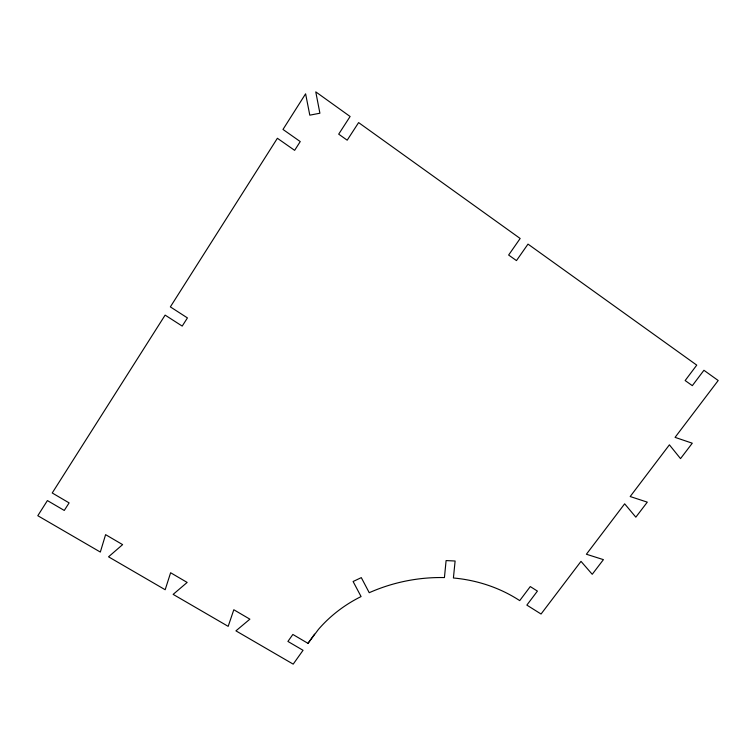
<?xml version="1.0" encoding="UTF-8"?>
<svg xmlns="http://www.w3.org/2000/svg" width="756" height="756" viewBox="0 0 756 756"><rect width="100%" height="100%" fill="white"/><g stroke="black" fill="none" stroke-linecap="round" stroke-linejoin="round"><path stroke-width="1.13" d="M307.994 643.356L318.465 629.37A130.259 116.868 -12.6 0 1 361.075 596.569L353.099 581.515L361.302 577.622L369.24 592.704A157.909 140.729 -13.3 0 1 444.433 577.575L446.097 560.583L455.112 561.009L453.411 577.99A143.791 128.614 -13.4 0 1 519.722 600.614L530.277 586.571L537.412 591.097L526.856 605.102L541.05 614.023L581.005 561.358L592.231 574.295L603.42 559.638L586.401 554.242L624.654 503.827L635.834 517.17L647.297 502.145L630.183 496.531L669.4 444.84L680.523 458.618L692.279 443.205L675.07 437.365L718.2 380.514L703.93 370.279L692.326 385.654L685.153 380.551L696.748 365.129L528 244.112L516.471 260.603L508.637 255.037L520.166 238.49L358.609 122.595L347.193 140.191L338.697 134.152L350.113 116.5L315.762 91.863L319.901 113.22L309.799 115.167L305.604 93.81L282.99 129.446L300.245 141.58L294.632 150.349L277.386 138.272L170.355 306.889L187.431 317.917L182.205 326.091L165.129 315.11L52.23 492.978L69.108 502.891L64.269 510.451L47.411 500.576L37.8 515.715L100.331 552.06L105.594 534.653L122.614 544.622L108.543 556.822L165.177 589.737L170.62 572.746L187.157 582.432L173.143 594.377L228.18 626.355L233.812 609.752L249.877 619.164L235.929 630.854L293.196 664.137L303.043 650.302L287.913 641.438L292.855 634.454L307.994 643.356L314.543 634.171"/></g></svg>
